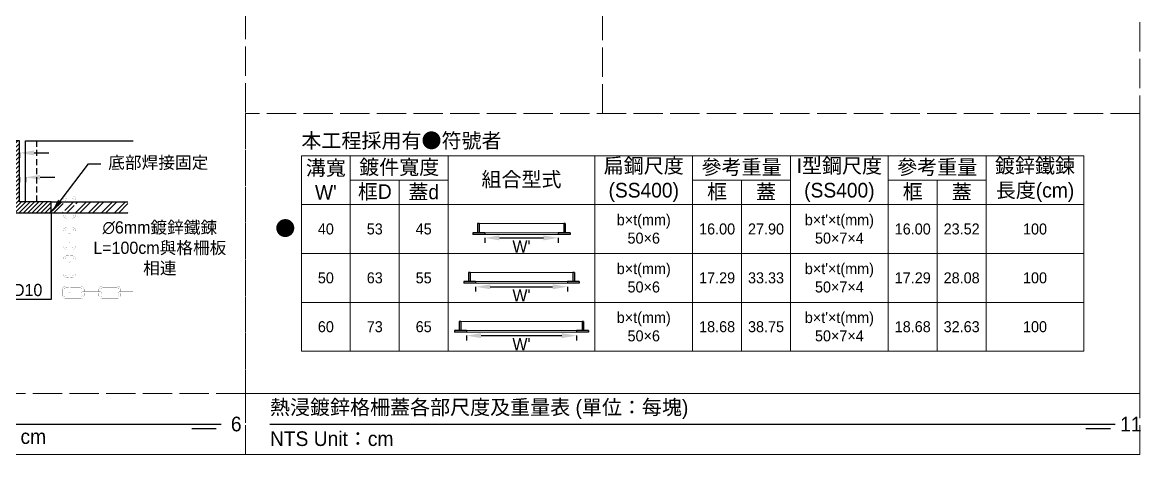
# Model space of a CAD drawing. Extents: x -2640 to 1802, y -2159 to 447.
# Drawn here: x -457 to 0.3, y -507 to -330.1 of the extents above; entities that cross this region are included whole.
import ezdxf
from ezdxf import colors
from ezdxf.entities.mleader import LeaderData, LeaderLine
from ezdxf.math import Vec2, Vec3

# ---------------------------------------------------------------- set-up
doc = ezdxf.new("R2010")
doc.units = 0
doc.header["$MEASUREMENT"] = 0
doc.linetypes.add('ACAD_ISO02W100', pattern=[15, 12, -3])
doc.linetypes.add('HIDDEN', pattern=[0.375, 0.25, -0.125])
for name, color, linetype, lineweight in [('一、1.基本-圖框', 7, 'Continuous', 20), ('二、1.繪圖-既有設施', 8, 'Continuous', 20), ('二、2.繪圖-施作項目', 181, 'Continuous', 30), ('二、6.繪圖-其他施作項目', 35, 'Continuous', 30)]:
    doc.layers.add(name, color=color, linetype=linetype, lineweight=lineweight)
doc.layers.add('一、4.基本-隱藏', color=9, linetype='ACAD_ISO02W100', lineweight=20, plot=False)
doc.layers.add('三、3.文字-註解文字', color=2, linetype='Continuous')
doc.styles.add('次圖名(詳圖)', font='MS PGothic.ttf', dxfattribs={"height": 6})
doc.styles.add('註解文字(詳圖)', font='MS PGothic.ttf', dxfattribs={"height": 5})
doc.dimstyles.new('註解文字(詳圖)', dxfattribs={"dimtxt": 5, "dimasz": 6, "dimexe": 2, "dimexo": 5, "dimgap": 1, "dimtad": 2, "dimzin": 0, "dimdsep": 46, "dimtxsty": '註解文字(詳圖)', "dimcen": 0.1, "dimclrd": 144, "dimclre": 144, "dimclrt": 256, "dimadec": 0, "dimazin": 0, "dimtfac": 1, "dimtofl": 0, "dimtmove": 0, "dimatfit": 3, "dimfxlon": 1, "dimtolj": 1, "dimtzin": 0, "dimlwd": -1, "dimlwe": -1, "dimarcsym": 1})

# ---------------------------------------------------------------- blocks, each defined once
blk = doc.blocks.new('_DotBlank')
at = {"color": 0, "linetype": 'ByBlock', "lineweight": -2}
blk.add_line((-0.5, 0), (-1, 0), dxfattribs=at)
blk.add_circle((0, 0), 0.5, dxfattribs=at)
blk = doc.blocks.new('*D23')
at = {"layer": 'Defpoints', "color": 0, "transparency": 16777216}
for p in [(-462.69, -378.5), (-458.19, -378.5), (-462.69, -383.5)]:
    blk.add_point(p, dxfattribs=at)
at = {"layer": '三、3.文字-註解文字', "color": 144, "transparency": 16777216}
for p, q in [((-468.69, -383.5), (-484.79, -383.5)), ((-462.69, -383.5), (-462.69, -385.5)), ((-458.19, -383.5), (-458.19, -385.5)), ((-452.19, -383.5), (-446.19, -383.5))]:
    blk.add_line(p, q, dxfattribs=at)
for points in [[(-468.69, -382.5), (-468.69, -384.5), (-462.69, -383.5)], [(-452.19, -382.5), (-452.19, -384.5), (-458.19, -383.5)]]:
    blk.add_solid(points, dxfattribs=at)
at = {"layer": '三、3.文字-註解文字', "transparency": 16777216, "insert": (-479.74, -387), "char_height": 5, "attachment_point": 5, "style": '註解文字(詳圖)'}
blk.add_mtext('\\A1;0.9', dxfattribs=at)
blk = doc.blocks.new('*D24')
at = {"layer": 'Defpoints', "color": 0, "transparency": 16777216}
for p in [(-458.19, -393.19), (-455.69, -393.19), (-458.19, -393.5)]:
    blk.add_point(p, dxfattribs=at)
at = {"layer": '三、3.文字-註解文字', "color": 144, "transparency": 16777216}
for p, q in [((-464.19, -393.5), (-480.32, -393.5)), ((-458.19, -393.5), (-458.19, -395.5)), ((-455.69, -393.5), (-455.69, -395.5)), ((-449.69, -393.5), (-443.69, -393.5))]:
    blk.add_line(p, q, dxfattribs=at)
for points in [[(-464.19, -392.5), (-464.19, -394.5), (-458.19, -393.5)], [(-449.69, -392.5), (-449.69, -394.5), (-455.69, -393.5)]]:
    blk.add_solid(points, dxfattribs=at)
at = {"layer": '三、3.文字-註解文字', "transparency": 16777216, "insert": (-475.26, -397), "char_height": 5, "attachment_point": 5, "style": '註解文字(詳圖)'}
blk.add_mtext('\\A1;0.5', dxfattribs=at)
blk = doc.blocks.new('*D46')
at = {"layer": 'Defpoints', "color": 0, "transparency": 16777216}
for p in [(-267.85, -416.88), (-237.85, -416.88), (-237.85, -418.29)]:
    blk.add_point(p, dxfattribs=at)
at = {"layer": '三、3.文字-註解文字', "color": 144, "transparency": 16777216}
for p, q in [((-267.85, -418.29), (-267.85, -420.29)), ((-261.85, -418.29), (-243.85, -418.29)), ((-237.85, -418.29), (-237.85, -420.29))]:
    blk.add_line(p, q, dxfattribs=at)
for points in [[(-261.85, -417.29), (-261.85, -419.29), (-267.85, -418.29)], [(-243.85, -417.29), (-243.85, -419.29), (-237.85, -418.29)]]:
    blk.add_solid(points, dxfattribs=at)
at = {"layer": '三、3.文字-註解文字', "transparency": 16777216, "insert": (-252.85, -421.79), "char_height": 5, "attachment_point": 5, "style": '註解文字(詳圖)'}
blk.add_mtext("\\A1;W'", dxfattribs=at)
blk = doc.blocks.new('*D47')
at = {"layer": 'Defpoints', "color": 0, "transparency": 16777216}
for p in [(-271.6, -436.88), (-234.1, -436.88), (-234.1, -438.29)]:
    blk.add_point(p, dxfattribs=at)
at = {"layer": '三、3.文字-註解文字', "color": 144, "transparency": 16777216}
for p, q in [((-271.6, -438.29), (-271.6, -440.29)), ((-265.6, -438.29), (-240.1, -438.29)), ((-234.1, -438.29), (-234.1, -440.29))]:
    blk.add_line(p, q, dxfattribs=at)
for points in [[(-265.6, -437.29), (-265.6, -439.29), (-271.6, -438.29)], [(-240.1, -437.29), (-240.1, -439.29), (-234.1, -438.29)]]:
    blk.add_solid(points, dxfattribs=at)
at = {"layer": '三、3.文字-註解文字', "transparency": 16777216, "insert": (-252.85, -441.79), "char_height": 5, "attachment_point": 5, "style": '註解文字(詳圖)'}
blk.add_mtext("\\A1;W'", dxfattribs=at)
blk = doc.blocks.new('*D48')
at = {"layer": 'Defpoints', "color": 0, "transparency": 16777216}
for p in [(-275.35, -456.88), (-230.35, -456.88), (-230.35, -458.29)]:
    blk.add_point(p, dxfattribs=at)
at = {"layer": '三、3.文字-註解文字', "color": 144, "transparency": 16777216}
for p, q in [((-275.35, -458.29), (-275.35, -460.29)), ((-269.35, -458.29), (-236.35, -458.29)), ((-230.35, -458.29), (-230.35, -460.29))]:
    blk.add_line(p, q, dxfattribs=at)
for points in [[(-269.35, -457.29), (-269.35, -459.29), (-275.35, -458.29)], [(-236.35, -457.29), (-236.35, -459.29), (-230.35, -458.29)]]:
    blk.add_solid(points, dxfattribs=at)
at = {"layer": '三、3.文字-註解文字', "transparency": 16777216, "insert": (-252.85, -461.79), "char_height": 5, "attachment_point": 5, "style": '註解文字(詳圖)'}
blk.add_mtext("\\A1;W'", dxfattribs=at)

msp = doc.modelspace()

# ---------------------------------------------------------------- hatches: boundary and pattern name
at = {"layer": '二、2.繪圖-施作項目'}
h = msp.add_hatch(dxfattribs=at)
h.set_pattern_fill('ANSI31', color=256, scale=10)
h.set_pattern_definition([(45, (-409.7585, 635.7088), (-0.8838835, 0.8838835), [])])
h.paths.add_polyline_path([(-462.693, -403.5), (-477.693, -403.5), (-477.693, -408), (-445.193, -408), (-445.193, -403.5), (-458.193, -403.5), (-458.193, -378.5), (-462.693, -378.5)])
at = {"layer": '二、6.繪圖-其他施作項目'}
h = msp.add_hatch(dxfattribs=at)
h.set_pattern_fill('ANSI32', color=256, scale=10)
h.set_pattern_definition([(45, (-409.7585, 635.709), (-2.65165, 2.65165), []), (45, (-407.9907, 635.709), (-2.65165, 2.65165), [])])
h.paths.add_polyline_path([(-435.818, -403.5), (-439.568, -403.5), (-439.568, -408), (-435.818, -408)])
h.paths.add_polyline_path([(-440.318, -403.5), (-445.193, -403.5), (-445.193, -408), (-440.318, -408)])
h.paths.add_polyline_path([(-413.828, -408), (-413.828, -403.5), (-435.068, -403.5), (-435.068, -408)])

# ---------------------------------------------------------------- linework, layer by layer
at = {"layer": '一、1.基本-圖框'}
for points in [[(-342.847, -384.663), (-322.847, -384.663), (-322.847, -404.663), (-342.847, -404.663)], [(-342.847, -384.663), (-22.847, -384.663), (-22.847, -464.663), (-342.847, -464.663)], [(-322.847, -384.663), (-282.847, -384.663), (-282.847, -394.663), (-322.847, -394.663)], [(-282.847, -384.663), (-222.847, -384.663), (-222.847, -404.663), (-282.847, -404.663)], [(-222.847, -384.663), (-182.847, -384.663), (-182.847, -404.663), (-222.847, -404.663)], [(-182.847, -384.663), (-142.847, -384.663), (-142.847, -394.663), (-182.847, -394.663)], [(-142.847, -384.663), (-102.847, -384.663), (-102.847, -404.663), (-142.847, -404.663)], [(-102.847, -384.663), (-62.847, -384.663), (-62.847, -394.663), (-102.847, -394.663)], [(-62.847, -384.663), (-22.847, -384.663), (-22.847, -404.663), (-62.847, -404.663)], [(-322.847, -394.663), (-302.847, -394.663), (-302.847, -404.663), (-322.847, -404.663)], [(-302.847, -394.663), (-282.847, -394.663), (-282.847, -404.663), (-302.847, -404.663)], [(-182.847, -394.663), (-162.847, -394.663), (-162.847, -404.663), (-182.847, -404.663)], [(-162.847, -394.663), (-142.847, -394.663), (-142.847, -404.663), (-162.847, -404.663)], [(-102.847, -394.663), (-82.847, -394.663), (-82.847, -404.663), (-102.847, -404.663)], [(-82.847, -394.663), (-62.847, -394.663), (-62.847, -404.663), (-82.847, -404.663)], [(-342.847, -404.663), (-322.847, -404.663), (-322.847, -424.663), (-342.847, -424.663)], [(-322.847, -404.663), (-302.847, -404.663), (-302.847, -424.663), (-322.847, -424.663)], [(-302.847, -404.663), (-282.847, -404.663), (-282.847, -424.663), (-302.847, -424.663)], [(-282.847, -404.663), (-222.847, -404.663), (-222.847, -424.663), (-282.847, -424.663)], [(-222.847, -404.663), (-182.847, -404.663), (-182.847, -424.663), (-222.847, -424.663)], [(-182.847, -404.663), (-162.847, -404.663), (-162.847, -424.663), (-182.847, -424.663)], [(-162.847, -404.663), (-142.847, -404.663), (-142.847, -424.663), (-162.847, -424.663)], [(-142.847, -404.663), (-102.847, -404.663), (-102.847, -424.663), (-142.847, -424.663)], [(-102.847, -404.663), (-82.847, -404.663), (-82.847, -424.663), (-102.847, -424.663)], [(-82.847, -404.663), (-62.847, -404.663), (-62.847, -424.663), (-82.847, -424.663)], [(-62.847, -404.663), (-22.847, -404.663), (-22.847, -424.663), (-62.847, -424.663)], [(-342.847, -424.663), (-322.847, -424.663), (-322.847, -444.663), (-342.847, -444.663)], [(-322.847, -424.663), (-302.847, -424.663), (-302.847, -444.663), (-322.847, -444.663)], [(-302.847, -424.663), (-282.847, -424.663), (-282.847, -444.663), (-302.847, -444.663)], [(-282.847, -424.663), (-222.847, -424.663), (-222.847, -444.663), (-282.847, -444.663)], [(-222.847, -424.663), (-182.847, -424.663), (-182.847, -444.663), (-222.847, -444.663)], [(-182.847, -424.663), (-162.847, -424.663), (-162.847, -444.663), (-182.847, -444.663)], [(-162.847, -424.663), (-142.847, -424.663), (-142.847, -444.663), (-162.847, -444.663)], [(-142.847, -424.663), (-102.847, -424.663), (-102.847, -444.663), (-142.847, -444.663)], [(-102.847, -424.663), (-82.847, -424.663), (-82.847, -444.663), (-102.847, -444.663)], [(-82.847, -424.663), (-62.847, -424.663), (-62.847, -444.663), (-82.847, -444.663)], [(-62.847, -424.663), (-22.847, -424.663), (-22.847, -444.663), (-62.847, -444.663)], [(-342.847, -444.663), (-322.847, -444.663), (-322.847, -464.663), (-342.847, -464.663)], [(-322.847, -444.663), (-302.847, -444.663), (-302.847, -464.663), (-322.847, -464.663)], [(-302.847, -444.663), (-282.847, -444.663), (-282.847, -464.663), (-302.847, -464.663)], [(-282.847, -444.663), (-222.847, -444.663), (-222.847, -464.663), (-282.847, -464.663)], [(-222.847, -444.663), (-182.847, -444.663), (-182.847, -464.663), (-222.847, -464.663)], [(-182.847, -444.663), (-162.847, -444.663), (-162.847, -464.663), (-182.847, -464.663)], [(-162.847, -444.663), (-142.847, -444.663), (-142.847, -464.663), (-162.847, -464.663)], [(-142.847, -444.663), (-102.847, -444.663), (-102.847, -464.663), (-142.847, -464.663)], [(-102.847, -444.663), (-82.847, -444.663), (-82.847, -464.663), (-102.847, -464.663)], [(-82.847, -444.663), (-62.847, -444.663), (-62.847, -464.663), (-82.847, -464.663)], [(-62.847, -444.663), (-22.847, -444.663), (-22.847, -464.663), (-62.847, -464.663)]]:
    msp.add_lwpolyline(points, close=True, dxfattribs=at)
at = {"layer": '一、4.基本-隱藏'}
for points in [[(-780, 0), (0, 0), (0, -507), (-780, -507)], [(-219.693, 0), (0, 0), (0, -367.326), (-219.693, -367.326)], [(-545.693, -325), (-365.693, -325), (-365.693, -482), (-545.693, -482)], [(0, -367.326), (-365.693, -367.326), (-365.693, -482), (0, -482)], [(-545.693, -507), (-365.693, -507), (-365.693, -482), (-545.693, -482)], [(-365.693, -507), (0, -507), (0, -482), (-365.693, -482)]]:
    msp.add_lwpolyline(points, close=True, dxfattribs=at)
at = {"layer": '三、3.文字-註解文字'}
for points in [[(-535.693, -494.5), (-375.693, -494.5)], [(-377.693, -496.5), (-387.693, -496.5)], [(-355.693, -494.5), (-10, -494.5)], [(-12, -496.5), (-22, -496.5)]]:
    msp.add_lwpolyline(points, dxfattribs=at)
at = {"layer": '二、1.繪圖-既有設施'}
for points in [[(-235.597, -412.451), (-270.097, -412.451)], [(-237.847, -416.201), (-267.847, -416.201)], [(-237.847, -416.876), (-267.847, -416.876)], [(-231.847, -432.451), (-273.847, -432.451)], [(-234.097, -436.201), (-271.597, -436.201)], [(-234.097, -436.876), (-271.597, -436.876)], [(-228.097, -452.451), (-277.597, -452.451)], [(-230.347, -456.201), (-275.347, -456.201)], [(-230.347, -456.876), (-275.347, -456.876)]]:
    msp.add_lwpolyline(points, dxfattribs=at)
at = {"layer": '二、2.繪圖-施作項目'}
msp.add_lwpolyline([(-458.193, -378.5), (-462.693, -378.5), (-462.693, -403.5), (-477.693, -403.5), (-477.693, -408), (-445.193, -408), (-445.193, -403.5), (-458.193, -403.5)], close=True, dxfattribs=at)
for points in [[(-445.193, -408), (-445.193, -443.5)], [(-270.772, -412.451), (-270.772, -416.201)], [(-270.097, -412.451), (-270.772, -412.451)], [(-270.097, -412.451), (-270.097, -416.201)], [(-235.597, -412.451), (-235.597, -416.201)], [(-234.922, -412.451), (-235.597, -412.451)], [(-234.922, -412.451), (-234.922, -416.201)], [(-272.722, -416.201), (-272.722, -416.876)], [(-267.847, -416.201), (-272.722, -416.201)], [(-267.847, -416.876), (-272.722, -416.876)], [(-267.847, -416.201), (-267.847, -416.876)], [(-237.847, -416.201), (-237.847, -416.876)], [(-232.972, -416.201), (-237.847, -416.201)], [(-232.972, -416.876), (-237.847, -416.876)], [(-232.972, -416.201), (-232.972, -416.876)], [(-274.522, -432.451), (-274.522, -436.201)], [(-273.847, -432.451), (-274.522, -432.451)], [(-273.847, -432.451), (-273.847, -436.201)], [(-231.847, -432.451), (-231.847, -436.201)], [(-231.172, -432.451), (-231.847, -432.451)], [(-231.172, -432.451), (-231.172, -436.201)], [(-276.472, -436.201), (-276.472, -436.876)], [(-271.597, -436.201), (-276.472, -436.201)], [(-271.597, -436.876), (-276.472, -436.876)], [(-271.597, -436.201), (-271.597, -436.876)], [(-234.097, -436.201), (-234.097, -436.876)], [(-229.222, -436.201), (-234.097, -436.201)], [(-229.222, -436.876), (-234.097, -436.876)], [(-229.222, -436.201), (-229.222, -436.876)], [(-445.193, -443.5), (-527.98, -443.5)], [(-278.272, -452.451), (-278.272, -456.201)], [(-277.597, -452.451), (-278.272, -452.451)], [(-277.597, -452.451), (-277.597, -456.201)], [(-228.097, -452.451), (-228.097, -456.201)], [(-227.422, -452.451), (-228.097, -452.451)], [(-227.422, -452.451), (-227.422, -456.201)], [(-280.222, -456.201), (-280.222, -456.876)], [(-275.347, -456.201), (-280.222, -456.201)], [(-275.347, -456.876), (-280.222, -456.876)], [(-275.347, -456.201), (-275.347, -456.876)], [(-230.347, -456.201), (-230.347, -456.876)], [(-225.472, -456.201), (-230.347, -456.201)], [(-225.472, -456.876), (-230.347, -456.876)], [(-225.472, -456.201), (-225.472, -456.876)]]:
    msp.add_lwpolyline(points, dxfattribs=at)
at = {"layer": '二、6.繪圖-其他施作項目'}
for points in [[(-455.693, -403.5), (-455.693, -378.5)], [(-455.693, -378.5), (-411.693, -378.5)], [(-445.193, -403.5), (-413.828, -403.5)], [(-445.193, -408), (-413.828, -408)]]:
    msp.add_lwpolyline(points, dxfattribs=at)
at = {"layer": '二、6.繪圖-其他施作項目', "linetype": 'HIDDEN', "ltscale": 10}
msp.add_lwpolyline([(-451.193, -378.5), (-451.193, -403.5)], dxfattribs=at)
at = {"layer": '二、6.繪圖-其他施作項目', "const_width": 0.05}
for points in [[(-440.318, -402.75, -0.4142136), (-438.818, -401.25), (-436.568, -401.25, -0.4142136), (-435.068, -402.75), (-435.068, -408.75, -0.4142136), (-436.568, -410.25), (-437.318, -410.25)], [(-439.568, -402.75, -0.4142136), (-438.818, -402), (-436.568, -402, -0.4142136), (-435.818, -402.75), (-435.818, -408.75, -0.4142136), (-436.568, -409.5), (-437.318, -409.5)], [(-438.068, -410.25), (-438.818, -410.25, -0.4142136), (-440.318, -408.75), (-440.318, -403.5)], [(-438.818, -409.5, -0.4142136), (-439.568, -408.75), (-439.568, -403.5)], [(-438.068, -423), (-438.818, -423, -0.4142136), (-440.318, -421.5), (-440.318, -415.5, -0.4142136), (-438.818, -414), (-438.068, -414)], [(-438.818, -422.25, -0.4142136), (-439.568, -421.5), (-439.568, -415.5, -0.4142136), (-438.818, -414.75), (-438.068, -414.75)], [(-437.318, -414), (-436.568, -414, -0.4142136), (-435.068, -415.5), (-435.068, -421.5, -0.4142136), (-436.568, -423), (-437.318, -423)], [(-437.318, -414.75), (-436.568, -414.75, -0.4142136), (-435.818, -415.5), (-435.818, -421.5, -0.4142136), (-436.568, -422.25), (-437.318, -422.25)], [(-438.068, -434.625), (-438.818, -434.625, -0.4142136), (-440.318, -433.125), (-440.318, -427.125, -0.4142136), (-438.818, -425.625), (-438.068, -425.625)], [(-438.818, -433.875, -0.4142136), (-439.568, -433.125), (-439.568, -427.125, -0.4142136), (-438.818, -426.375), (-438.068, -426.375)], [(-437.318, -425.625), (-436.568, -425.625, -0.4142136), (-435.068, -427.125), (-435.068, -433.125, -0.4142136), (-436.568, -434.625), (-437.318, -434.625)], [(-437.318, -426.375), (-436.568, -426.375, -0.4142136), (-435.818, -427.125), (-435.818, -433.125, -0.4142136), (-436.568, -433.875), (-437.318, -433.875)], [(-431.693, -441), (-431.693, -441.75, -0.4142136), (-433.193, -443.25), (-439.193, -443.25, -0.4142136), (-440.693, -441.75), (-440.693, -439.5, -0.4142136), (-439.193, -438), (-438.068, -438)], [(-432.443, -441.75, -0.4142136), (-433.193, -442.5), (-439.193, -442.5, -0.4142136), (-439.943, -441.75), (-439.943, -439.5, -0.4142136), (-439.193, -438.75), (-438.068, -438.75)], [(-437.318, -438), (-433.193, -438, -0.4142136), (-431.693, -439.5), (-431.693, -440.25)], [(-437.318, -438.75), (-433.193, -438.75, -0.4142136), (-432.443, -439.5), (-432.443, -440.25)], [(-425.693, -440.25), (-425.693, -439.5, -0.4142136), (-424.193, -438), (-418.193, -438, -0.4142136), (-416.693, -439.5), (-416.693, -440.25)], [(-424.943, -440.25), (-424.943, -439.5, -0.4142136), (-424.193, -438.75), (-418.193, -438.75, -0.4142136), (-417.443, -439.5), (-417.443, -440.25)], [(-416.693, -441), (-416.693, -441.75, -0.4142136), (-418.193, -443.25), (-424.193, -443.25, -0.4142136), (-425.693, -441.75), (-425.693, -441)], [(-417.443, -441.75, -0.4142136), (-418.193, -442.5), (-424.193, -442.5, -0.4142136), (-424.943, -441.75), (-424.943, -441)], [(-411.693, -440.25), (-417.443, -440.25, 1), (-417.443, -441), (-411.693, -441)]]:
    msp.add_lwpolyline(points, format="xyb", dxfattribs=at)
for points in [[(-439.568, -402.75), (-447.068, -402.75, 1), (-447.068, -403.5), (-439.568, -403.5, 1)], [(-438.068, -408.75), (-438.068, -416.25, 1), (-437.318, -416.25), (-437.318, -408.75, 1)], [(-438.068, -420.375), (-438.068, -427.875, 1), (-437.318, -427.875), (-437.318, -420.375, 1)], [(-438.068, -432.75), (-438.068, -440.25, 1), (-437.318, -440.25), (-437.318, -432.75, 1)], [(-432.443, -441), (-424.943, -441, 1), (-424.943, -440.25), (-432.443, -440.25, 1)]]:
    msp.add_lwpolyline(points, format="xyb", close=True, dxfattribs=at)
for points in [[(-438.068, -409.5), (-438.818, -409.5)], [(-438.068, -422.25), (-438.818, -422.25)], [(-438.068, -433.875), (-438.818, -433.875)], [(-432.443, -441), (-432.443, -441.75)], [(-417.443, -441), (-417.443, -441.75)]]:
    msp.add_lwpolyline(points, dxfattribs=at)

# ---------------------------------------------------------------- texts
at = {"layer": '一、1.基本-圖框', "char_height": 6, "attachment_point": 5, "style": '註解文字(詳圖)'}
for s, width, insert in [("{\\fMS PGothic|b0|i0|c128|p34;溝寬\\P}W'", 22.09955, (-332.847, -394.663)), ('鍍件寬度', 35.26712, (-302.847, -389.663)), ('扁鋼尺度\\P(SS400)', 35.26712, (-202.847, -394.663)), ('參考重量', 35.26712, (-162.847, -389.663)), ('I型鋼尺度\\P(SS400)', 36.9324, (-122.847, -394.663)), ('參考重量', 35.26712, (-82.847, -389.663)), ('{\\fMS PGothic|b0|i0|c128|p34;鍍鋅鐵鍊長度}(cm)', 35.26712, (-42.847, -394.663)), ('組合型式', 35.26712, (-252.847, -394.663)), ('框D', 35.26712, (-312.847, -399.663)), ('蓋d', 35.26712, (-292.847, -399.663)), ('框', 35.26712, (-172.847, -399.663)), ('蓋', 35.26712, (-152.847, -399.663)), ('框', 35.26712, (-92.847, -399.663)), ('蓋', 35.26712, (-72.847, -399.663))]:
    msp.add_mtext_dynamic_manual_height_columns(s, width=width, gutter_width=30, heights=[0], dxfattribs=dict(at, insert=insert))
at = {"layer": '三、3.文字-註解文字'}
for s, width, gutter_width, insert, char_height, attachment_point, style in [('{\\fMS PGothic|b0|i0|c128|p34;本工程採用有●符號者}', 89.58136, 30, (-342.847, -382.163), 6, 7, '次圖名(詳圖)'), ('{\\fMS PGothic|b0|i0|c128|p34;∅6mm鍍鋅鐵鍊L=100cm與格柵板相連}', 56.74547, 30, (-400.736, -422.596), 5, 5, '次圖名(詳圖)'), ('{\\fMS PGothic|b0|i0|c128|p34;●}', 9.0506, 30, (-345.347, -414.663), 6, 6, '次圖名(詳圖)'), ('{\\fMS PGothic|b0|i0|c128|p34;b×t(mm)\\P50×6}', 53.3682, 30, (-202.847, -414.663), 4.5, 5, '註解文字(詳圖)'), ("{\\fMS PGothic|b0|i0|c128|p34;b×t}'{\\fMS PGothic|b0|i0|c128|p34;×t(mm)\\P50×}7{\\fMS PGothic|b0|i0|c128|p34;×}4", 53.73049, 30, (-122.847, -414.663), 4.5, 5, '註解文字(詳圖)'), ('40', 9.06048, 30, (-332.847, -414.663), 4.5, 5, '註解文字(詳圖)'), ('53', 9.06048, 30, (-312.847, -414.663), 4.5, 5, '註解文字(詳圖)'), ('45', 9.06048, 30, (-292.847, -414.663), 4.5, 5, '註解文字(詳圖)'), ('16.00', 9.06048, 30, (-172.847, -414.663), 4.5, 5, '註解文字(詳圖)'), ('27.90', 9.06048, 30, (-152.847, -414.663), 4.5, 5, '註解文字(詳圖)'), ('16.00', 9.06048, 30, (-92.847, -414.663), 4.5, 5, '註解文字(詳圖)'), ('23.52', 9.06048, 30, (-72.847, -414.663), 4.5, 5, '註解文字(詳圖)'), ('100', 9.06048, 30, (-42.847, -414.663), 4.5, 5, '註解文字(詳圖)'), ('b×t(mm)\\P50×6', 53.3682, 30, (-202.847, -434.663), 4.5, 5, '註解文字(詳圖)'), ("{\\fMS PGothic|b0|i0|c128|p34;b×t}'{\\fMS PGothic|b0|i0|c128|p34;×t(mm)\\P50×}7{\\fMS PGothic|b0|i0|c128|p34;×}4", 53.73049, 30, (-122.847, -434.663), 4.5, 5, '註解文字(詳圖)'), ('50', 9.06048, 30, (-332.847, -434.663), 4.5, 5, '註解文字(詳圖)'), ('63', 9.06048, 30, (-312.847, -434.663), 4.5, 5, '註解文字(詳圖)'), ('55', 9.06048, 30, (-292.847, -434.663), 4.5, 5, '註解文字(詳圖)'), ('17.29', 9.06048, 30, (-172.847, -434.663), 4.5, 5, '註解文字(詳圖)'), ('33.33', 9.06048, 30, (-152.847, -434.663), 4.5, 5, '註解文字(詳圖)'), ('17.29', 9.06048, 30, (-92.847, -434.663), 4.5, 5, '註解文字(詳圖)'), ('28.08', 9.06048, 30, (-72.847, -434.663), 4.5, 5, '註解文字(詳圖)'), ('100', 9.06048, 30, (-42.847, -434.663), 4.5, 5, '註解文字(詳圖)'), ('60', 9.06048, 30, (-332.847, -454.663), 4.5, 5, '註解文字(詳圖)'), ('73', 9.06048, 30, (-312.847, -454.663), 4.5, 5, '註解文字(詳圖)'), ('65', 9.06048, 30, (-292.847, -454.663), 4.5, 5, '註解文字(詳圖)'), ('b×t(mm)\\P50×6', 53.3682, 30, (-202.847, -454.663), 4.5, 5, '註解文字(詳圖)'), ('18.68', 9.06048, 30, (-172.847, -454.663), 4.5, 5, '註解文字(詳圖)'), ('38.75', 9.06048, 30, (-152.847, -454.663), 4.5, 5, '註解文字(詳圖)'), ("{\\fMS PGothic|b0|i0|c128|p34;b×t}'{\\fMS PGothic|b0|i0|c128|p34;×t(mm)\\P50×}7{\\fMS PGothic|b0|i0|c128|p34;×}4", 53.73049, 30, (-122.847, -454.663), 4.5, 5, '註解文字(詳圖)'), ('18.68', 9.06048, 30, (-92.847, -454.663), 4.5, 5, '註解文字(詳圖)'), ('32.63', 9.06048, 30, (-72.847, -454.663), 4.5, 5, '註解文字(詳圖)'), ('100', 9.06048, 30, (-42.847, -454.663), 4.5, 5, '註解文字(詳圖)'), ('熱浸鍍鋅格柵蓋各部尺度及重量表 (單位：每塊)', 178.77603, 15, (-355.693, -488.5), 6, 4, '次圖名(詳圖)'), ('6', 3, 15, (-371.693, -494.5), 6, 4, '次圖名(詳圖)'), ('11', 3, 15, (-8, -494.5), 6, 4, '次圖名(詳圖)'), ('{\\fMS PGothic|b0|i0|c128|p34;A1(1:}2{\\fMS PGothic|b0|i0|c128|p34;) A3(1:}4{\\fMS PGothic|b0|i0|c128|p34;) Unit：cm}', 93.26158, 15, (-535.693, -500.5), 6, 4, '次圖名(詳圖)'), ('NTS{\\fMS PGothic|b0|i0|c128|p34; Unit：cm}', 93.26158, 15, (-355.693, -500.5), 6, 4, '次圖名(詳圖)')]:
    msp.add_mtext_dynamic_manual_height_columns(s, width=width, gutter_width=gutter_width, heights=[0], dxfattribs=dict(at, insert=insert, char_height=char_height, attachment_point=attachment_point, style=style))

# ---------------------------------------------------------------- dimensions: what is measured, and where the dimension line sits
for p1, p2, distance, text, picture, middle in [((-458.193, -378.5), (-462.693, -378.5), 5, '0.9', '*D23', (-479.742, -387)), ((-455.693, -393.187), (-458.193, -393.187), 0.313, '0.5', '*D24', (-475.256, -397))]:
    dim = msp.add_aligned_dim(p1=p1, p2=p2, distance=distance, text=text, dimstyle='註解文字(詳圖)', dxfattribs=at)
    dim.commit()
    dim.dimension.update_dxf_attribs({"geometry": picture, "text_midpoint": middle})
for base, p1, p2, picture, middle in [((-237.847, -418.291), (-267.847, -416.876), (-237.847, -416.876), '*D46', (-252.847, -421.791)), ((-234.097, -438.291), (-271.597, -436.876), (-234.097, -436.876), '*D47', (-252.847, -441.791)), ((-230.347, -458.291), (-275.347, -456.876), (-230.347, -456.876), '*D48', (-252.847, -461.791))]:
    dim = msp.add_linear_dim(base=base, p1=p1, p2=p2, text="W'", dimstyle='註解文字(詳圖)', dxfattribs=at)
    dim.commit()
    dim.dimension.update_dxf_attribs({"geometry": picture, "text_midpoint": middle})

# ---------------------------------------------------------------- leaders
ml = msp.add_multileader_mtext('Standard', dxfattribs=at)
ml.set_content('底部{\\fPMingLiU|b0|i0|c136|p18;焊}接固定', color=256, style='註解文字(詳圖)')
ml.set_leader_properties(color=144, linetype='ByLayer', lineweight=-1)
ml.build(insert=Vec2(0, 0))
ml.multileader.update_dxf_attribs({"dogleg_length": 5, "arrow_head_size": 6})
ctx = ml.context
ctx.base_point, ctx.char_height, ctx.arrow_head_size, ctx.landing_gap_size, ctx.plane_origin = Vec3(-424.85, -388.025), 5, 6, 3, Vec3(-445.193, -408)
notes = []
notes.append((ctx, [(0, (1, 1, 0), (-429.85, -388.025), (1, 0), 5, [(0, [(-445.193, -408)], 0, [])])]))
ctx.mtext.insert, ctx.mtext.flow_direction = Vec3(-421.85, -384.958), 5
ml = msp.add_multileader_mtext('Standard', dxfattribs=at)
ml.set_content('4-D10', color=256, style='註解文字(詳圖)')
ml.set_leader_properties(color=144, linetype='ByLayer', lineweight=-1)
ml.set_arrow_properties(name='DOTBLANK')
ml.build(insert=Vec2(0, 0))
ml.multileader.update_dxf_attribs({"dogleg_length": 5, "arrow_head_size": 6})
ctx = ml.context
ctx.base_point, ctx.char_height, ctx.arrow_head_size, ctx.landing_gap_size, ctx.plane_origin = Vec3(-469.613, -439.601), 5, 6, 3, Vec3(-484.642, -427.466)
notes.append((ctx, [(0, (1, 1, 0), (-474.613, -439.601), (1, 0), 5, [(0, [(-485.446, -426.509)], 0, [])])]))
ctx.mtext.insert, ctx.mtext.flow_direction = Vec3(-466.613, -437.101), 5
for ctx, leaders in notes:
    for number, flags, end, landing, length, lines in leaders:
        leader = LeaderData()
        leader.index, (leader.has_last_leader_line, leader.has_dogleg_vector, leader.attachment_direction) = number, flags
        leader.last_leader_point, leader.dogleg_vector, leader.dogleg_length = Vec3(end), Vec3(landing), length
        for number, points, colour, breaks in lines:
            line = LeaderLine()
            line.index, line.vertices, line.color, line.breaks = number, Vec3.list(points), colors.encode_raw_color(colour), breaks
            leader.lines.append(line)
        ctx.leaders.append(leader)

doc.saveas('drawing.dxf')
